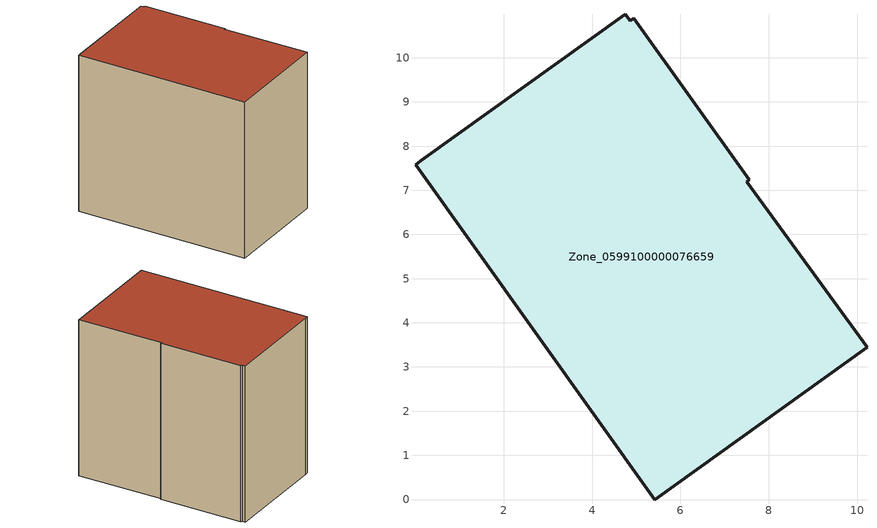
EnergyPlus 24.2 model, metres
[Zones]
Zone_0599100000076659
 floor ground (C_G): 7.55,7.24 7.5,7.2 10.22,3.44 5.42,0 0,7.57 0.12,7.67 4.76,10.98 4.86,10.83 4.95,10.89 z0
 wall outside (C_F): 0,7.57 5.42,0 10.22,3.44 7.5,7.2 7.55,7.24 4.95,10.89 4.86,10.83 4.76,10.98 0.12,7.67 0,7.57 z0:8.53
 roof outside (C_R): 7.5,7.2 7.55,7.24 4.95,10.89 4.86,10.83 4.76,10.98 0.12,7.67 0,7.57 5.42,0 10.22,3.44 z8.53
[BUILDING]
Pand.0599100000076659: North Axis=0; Terrain=City; Loads Convergence Tolerance Value=0.04; Temperature Convergence Tolerance Value=0.4; Solar Distribution=FullExterior; Maximum Number of Warmup Days=25; Minimum Number of Warmup Days=1
[Site:Location]
Rotterdam.The.Hague.AP_ZH_NLD Design_Conditions: Latitude=51.96; Longitude=4.45; Time Zone=1; Elevation=-4.5
[SITE:GROUNDTEMPERATURE:BUILDINGSURFACE]
18, 18, 18, 18, 18, 18, 18, 18, 18, 18, 18, 18
[MATERIAL] Thermal Absorptance=0.9; Solar Absorptance=0.7; Visible Absorptance=0.7
Name | Roughness | Thickness | Conductivity | Density | Specific Heat
G.TC.1975-1991 | MediumSmooth | 0.15 | 0.288461 | 540 | 1210
F.TC.1975-1991 | Rough | 0.3 | 0.230769 | 1920 | 840
R.TC.1975-1991 | MediumRough | 0.2 | 0.153846 | 1500 | 1000
[CONSTRUCTION]
C_G: G.TC.1975-1991
C_F: F.TC.1975-1991
C_R: R.TC.1975-1991
[ZONE]
Zone_0599100000076659: Type=1; Multiplier=1; Ceiling Height=Autocalculate; Volume=Autocalculate; Floor Area=autocalculate; Part of Total Floor Area=Yes
[ZONEINFILTRATION:DESIGNFLOWRATE]
Infil_Zone_0599100000076659: Zone or ZoneList or Space or SpaceList=Zone_0599100000076659; Schedule=AlwaysOn; Design Flow Rate Calculation Method=Flow/Area; Flow Rate per Floor Area=0.003; Constant Term Coefficient=1; Temperature Term Coefficient=0; Velocity Term Coefficient=0; Velocity Squared Term Coefficient=0
[HVACTEMPLATE:ZONE:IDEALLOADSAIRSYSTEM]
Zone_0599100000076659: Maximum Heating Supply Air Temperature=50; Minimum Cooling Supply Air Temperature=13; Maximum Heating Supply Air Humidity Ratio=0.0156; Minimum Cooling Supply Air Humidity Ratio=0.0077; Heating Limit=NoLimit; Cooling Limit=NoLimit; Dehumidification Control Type=ConstantSensibleHeatRatio; Cooling Sensible Heat Ratio=0.7; Dehumidification Setpoint=60; Humidification Control Type=None; Humidification Setpoint=30; Outdoor Air Method=None; Outdoor Air Flow Rate per Person=0.00944; Outdoor Air Flow Rate per Zone Floor Area=0; Outdoor Air Flow Rate per Zone=0; Demand Controlled Ventilation Type=None; Outdoor Air Economizer Type=NoEconomizer; Heat Recovery Type=None; Sensible Heat Recovery Effectiveness=0.7; Latent Heat Recovery Effectiveness=0.65
[ZONECONTROL:THERMOSTAT]
ThermostatControl_Zone_0599100000076659: Zone or ZoneList=Zone_0599100000076659; Control Type Schedule=DualSetpointControlType; Control 1=Thermostat_Zone_0599100000076659; Temperature Difference Between Cutout And Setpoint=0
[THERMOSTATSETPOINT:DUALSETPOINT]
Thermostat_Zone_0599100000076659: Heating Setpoint Temperature Schedule=HeatingSetpoint_Zone_0599100000076659; Cooling Setpoint Temperature Schedule=CoolingSetpoint_Zone_0599100000076659
[SCHEDULE:COMPACT]
HeatingSetpoint_Zone_0599100000076659: Through: 12/31, For: AllDays, Until: 24:00, 21
CoolingSetpoint_Zone_0599100000076659: Through: 12/31, For: AllDays, Until: 24:00, 24
DualSetpointControlType: Through: 12/31, For: AllDays, Until: 24:00, 4
AlwaysOn: Through: 12/31, For: AllDays, Until: 24:00, 1
